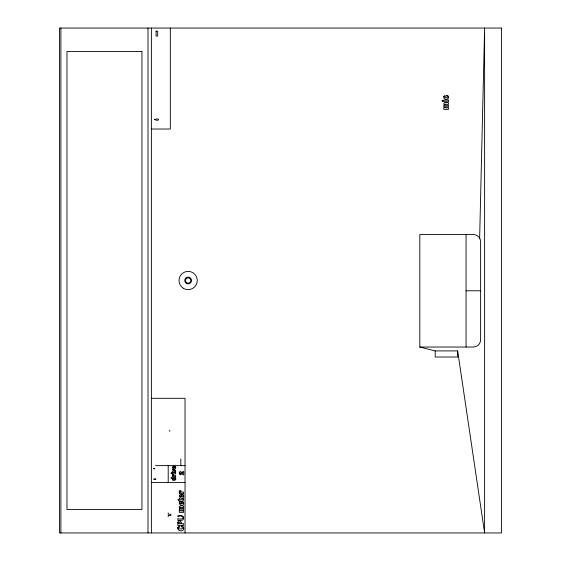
<?xml version="1.0" encoding="UTF-8"?>
<svg xmlns="http://www.w3.org/2000/svg" width="561" height="561" viewBox="0 0 561 561"><rect width="100%" height="100%" fill="white"/><g stroke="black" fill="none" stroke-linecap="round" stroke-linejoin="round"><path stroke-width="0.84" d="M466.065 347.035L466.065 234.54M479.641 238.173L484.613 28.05L484.613 532.95L457.657 350.913L435.189 350.913L419.824 347.035L419.824 234.54L473.344 234.54A7.279 7.279 0 0 1 479.641 238.173L480.062 239.028A7.279 7.279 0 0 1 480.616 241.812L480.616 339.756A7.279 7.279 0 0 1 473.344 347.035L419.824 347.035M151.379 129.03L170.313 129.03L170.313 28.05M466.065 290.787L480.616 290.787M151.379 398.31L185.039 398.31L185.039 532.95M155.586 465.63L185.039 465.63M151.379 482.46L185.039 482.46M457.657 350.913L457.657 357.027L435.189 357.027L435.189 350.913M180.831 458.898L180.831 465.63M169.752 430.14L169.752 431.339M168.209 465.63L168.209 482.46M168.216 512.978L168.216 514.255L170.817 514.255L170.817 515.454L168.216 515.454L168.216 516.765M151.379 28.05L151.379 532.95M148.013 28.05L148.013 532.95M60.89 28.05L60.89 532.95M156.056 31.178L156.056 36.016L157.655 36.016L157.655 31.178L156.056 31.178M172.353 476.492L175.656 476.724L175.656 475.525L172.816 475.202L173.552 475.174C174.064 473.26 171.077 474.718 172.809 475.525L172.269 475.525L172.353 476.492M179.331 493.414L183.608 493.715L183.608 492.165L180.284 492.032L179.92 491.745L180.88 491.709L180.88 490.644L179.674 490.538L179.211 491.24L179.92 492.165L179.211 492.165L179.331 493.414M177.83 522.389L177.809 525.391L183.608 525.391L183.608 523.708L181.231 523.708C182.311 521.134 178.132 519.395 177.83 522.389M183.699 518.048C183.896 521.19 179.625 520.229 177.809 520.25L177.809 518.567C184.744 521.092 184.52 513.953 177.809 516.393L177.809 515.832C179.625 515.847 183.903 514.9 183.699 518.048M443.751 96.646C443.176 99.101 446.815 100.447 448.183 98.547C449.557 97.263 447.271 93.855 446.374 95.98L447.433 95.987A0.813 0.813 0 0 1 448.099 96.843C447.608 99.283 441.647 96.604 445.539 96.204L444.824 95.461L443.751 96.646M179.247 472.79L179.751 474.578L181.077 474.732L181.245 474.045C176.897 473.701 182.395 471.352 183.131 474.879L183.77 474.879L183.77 471.542L182.69 471.542C183.896 476.156 179.983 468.807 179.247 472.79M177.739 527.705C177.262 530.313 180.572 531.597 182.57 530.496A1.992 1.992 0 0 0 183.524 529.409C184.155 527.971 183.314 525.678 181.462 526.043L181.28 526.765C189.113 529.311 172.809 529.949 179.857 526.989L179.52 526.267L178.728 526.379L177.739 527.705M175.733 467.53C175.291 471.843 169.429 466.464 174.106 466.191L174.106 467.93C176.967 468.112 173.608 465.953 175.088 466.296A0.968 0.968 0 0 1 175.572 466.745L175.733 467.53M183.706 496.134C183.131 501.723 175.53 494.753 181.603 494.388L181.603 496.653L183.181 496.169L183.047 495.195L182.037 495.005L182.22 494.381L182.872 494.529A1.255 1.255 0 0 1 183.496 495.111L183.706 496.134M183.706 503.287C183.131 508.883 175.53 501.913 181.603 501.548L181.603 503.806L183.181 503.329L183.047 502.354L182.037 502.165L182.22 501.541L182.872 501.681A1.255 1.255 0 0 1 183.496 502.27L183.706 503.287M182.984 498.477L182.844 499.255L179.815 499.255L179.815 498.568L179.338 498.568L179.338 499.255L177.942 499.255L178.58 500.805L179.338 500.805L179.338 501.324L179.815 501.324L179.815 500.805C181.561 502.074 185.214 500.237 182.984 498.477M175.733 479.382L174.766 480.426L172.697 480.202A0.947 0.947 0 0 1 172.29 479.592L172.669 478.575L171.182 478.575L171.112 477.383L175.656 477.383L175.733 479.382M171.098 472.993C171.28 475.209 172.655 471.85 171.098 472.993M442.138 100.615C442.391 103.659 444.277 99.045 442.138 100.615M179.254 509.157L179.941 510.819L179.204 510.819L179.31 512.368L183.608 512.368L183.608 510.819C179.878 511.583 177.991 509.171 183.608 510.019L183.608 508.469C179.906 509.255 177.921 506.786 183.608 507.656L183.608 506.106C181.876 505.075 177.507 506.19 179.899 508.469L179.254 509.157M443.786 105.959L444.515 107.726L443.737 107.726L443.849 109.374L448.4 109.374L448.4 107.726C444.445 108.539 442.454 105.98 448.4 106.878L448.4 105.237C444.48 106.071 442.377 103.448 448.4 104.367L448.4 102.726C446.563 101.632 441.935 102.817 444.473 105.237L443.786 105.959M178.412 522.929L178.342 523.708L180.698 523.708L180.011 522.466L178.412 522.929M153.707 468.61L154.759 469.024L154.759 468.365L153.707 468.61M172.599 467.488L173.735 467.937L173.735 467.222L172.599 467.488M179.646 496.071L181.119 496.653L181.119 495.728L179.646 496.071M179.646 503.231L181.119 503.813L181.119 502.887L179.646 503.231M154.633 119.444C158.742 122.277 161.077 117.312 154.633 119.444M153.868 479.087C155.713 480.707 157.234 477.867 153.868 479.087M172.774 478.799C174.73 480.77 176.869 477.467 172.774 478.799M175.656 471.233L172.353 472.376L172.353 471.1L174.562 470.399L172.353 469.683L172.353 469.284L175.656 470.399L175.656 471.233M501.443 28.05L59.557 28.05L59.557 532.95L501.443 532.95L501.443 28.05M141.94 51.514L66.969 51.514L66.969 509.486L141.94 509.486L141.94 51.514M448.4 100.139L443.744 100.139L443.863 101.786L448.4 101.786L448.4 100.139M175.656 472.65L172.269 472.65L172.353 473.842L175.656 473.842L175.656 472.65M183.573 288.403A9.13 9.13 0 0 0 197.269 280.5A9.13 9.13 0 0 0 183.573 272.597A9.13 9.13 0 0 0 183.573 288.403M186.441 283.438A3.394 3.394 0 0 0 191.525 280.5A3.394 3.394 0 0 0 186.441 277.562A3.394 3.394 0 0 0 186.441 283.438M186.245 282.386A2.672 2.672 0 0 0 190.719 281.194A2.672 2.672 0 0 0 187.444 277.919A2.672 2.672 0 0 0 186.245 282.386"/></g></svg>
